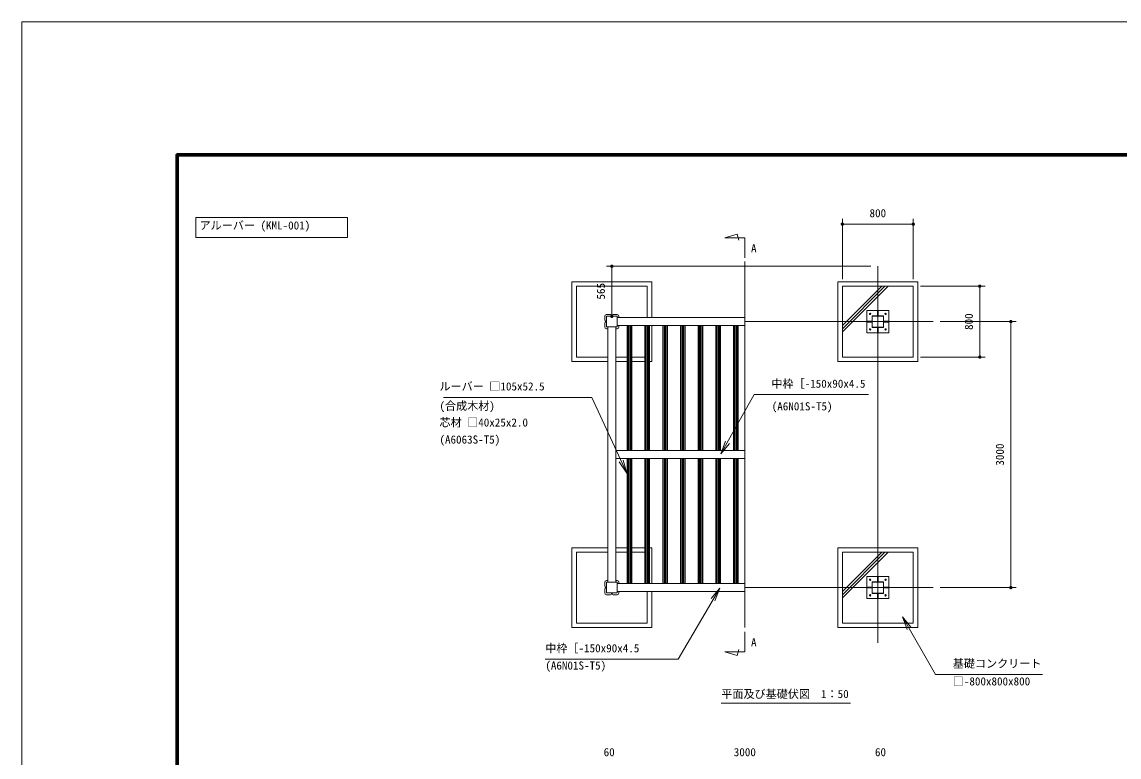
# Model space of a CAD drawing. Units: millimetres at full size, sheet at 1:50. Extents: x -1000 to 22000, y -750 to 15600.
# Drawn here: x -1000 to 11374, y 7308 to 15600 of the extents above; entities that cross this region are included whole.
import ezdxf
from ezdxf.enums import TextEntityAlignment as Align

# ---------------------------------------------------------------- set-up
doc = ezdxf.new("R2010")
doc.units = ezdxf.units.MM
doc.header["$LTSCALE"] = 50
for name, color, linetype, lineweight in [('D-STR', 1, 'Continuous', 13), ('D-STR-DIM', 7, 'Continuous', 13), ('D-STR-HTXT', 7, 'Continuous', 13), ('D-STR-TXT', 7, 'Continuous', 13), ('D-TTL', 7, 'Continuous', 70), ('D-TTL-FRAM', 7, 'Continuous', 13), ('V-nasSTD', 5, 'Continuous', 13)]:
    doc.layers.add(name, color=color, linetype=linetype, lineweight=lineweight)
doc.styles.add('ＭＳ ゴシック', font='')
doc.styles.get('ＭＳ ゴシック').set_extended_font_data('MS Gothic')

# ---------------------------------------------------------------- blocks, each defined once
blk = doc.blocks.new('filled_dot')
at = {"color": 0, "linetype": 'Continuous', "lineweight": -2, "const_width": 1.25}
blk.add_lwpolyline([(-0.625, 0, 1), (0.625, 0, 1)], format="xyb", close=True, dxfattribs=at)
blk = doc.blocks.new('open_arrow')
at = {"color": 0, "linetype": 'Continuous', "lineweight": -2}
blk.add_lwpolyline([(7.5, 1.25), (0, 0), (7.5, -1.25)], dxfattribs=at)

msp = doc.modelspace()

# ---------------------------------------------------------------- linework, layer by layer
at = {"layer": 'D-STR'}
for p, q in [((6928.5, 13164.29), (7065.3, 13205.73)), ((7153.5, 13164.29), (6928.5, 13164.29)), ((7065.3, 13205.73), (7085.75, 13138.22)), ((7153.5, 13164.29), (7153.5, 12939.29)), ((7153.5, 8769.37), (7153.5, 12898.12)), ((8653.5, 11769.37), (8653.5, 12844.37)), ((6103.5, 12669.37), (5203.5, 12669.37)), ((5203.5, 12669.37), (5203.5, 11769.37)), ((6103.5, 12264.37), (6103.5, 12669.37)), ((8203.5, 12669.37), (9103.5, 12669.37)), ((8203.5, 11769.37), (8203.5, 12669.37)), ((9103.5, 12669.37), (9103.5, 11769.37)), ((6053.5, 12619.37), (5253.5, 12619.37)), ((5253.5, 12619.37), (5253.5, 11819.37)), ((6053.5, 12264.37), (6053.5, 12619.37)), ((8253.5, 12103.26), (8769.61, 12619.37)), ((8253.5, 12173.97), (8698.9, 12619.37)), ((8253.5, 12138.61), (8734.25, 12619.37)), ((8253.5, 11819.37), (8253.5, 12619.37)), ((8253.5, 12619.37), (9053.5, 12619.37)), ((9053.5, 12619.37), (9053.5, 11819.37)), ((5573.5, 12279.37), (5573.5, 12234.37)), ((5593.5, 12299.37), (5638.5, 12299.37)), ((5593.5, 12159.37), (5593.5, 12279.37)), ((5593.5, 12279.37), (5713.5, 12279.37)), ((5648.5, 12289.37), (5648.5, 12279.37)), ((5658.5, 12289.37), (5658.5, 12279.37)), ((5713.5, 12299.37), (5668.5, 12299.37)), ((5713.5, 12279.37), (5713.5, 12159.37)), ((7153.5, 12264.37), (5713.5, 12264.37)), ((5733.5, 12279.37), (5733.5, 12264.37)), ((8528.5, 12344.37), (8778.5, 12344.37)), ((8528.5, 12094.37), (8528.5, 12344.37)), ((8588.5, 12154.37), (8588.5, 12284.37)), ((8588.5, 12284.37), (8718.5, 12284.37)), ((8591, 12156.87), (8591, 12281.87)), ((8591, 12281.87), (8716, 12281.87)), ((8649, 12343.74), (8649, 12284.37)), ((8658, 12343.74), (8658, 12284.37)), ((8716, 12281.87), (8716, 12156.87)), ((8718.5, 12284.37), (8718.5, 12154.37)), ((8778.5, 12344.37), (8778.5, 12094.37)), ((5573.5, 12159.37), (5573.5, 12204.37)), ((5583.5, 12224.37), (5593.5, 12224.37)), ((5583.5, 12214.37), (5593.5, 12214.37)), ((5713.5, 12159.37), (5593.5, 12159.37)), ((5593.5, 12139.37), (5608.5, 12139.37)), ((5608.5, 12159.37), (5608.5, 9279.37)), ((5698.5, 12159.37), (5698.5, 9279.37)), ((5713.5, 12139.37), (5698.5, 12139.37)), ((7153.5, 12174.37), (5713.5, 12174.37)), ((5733.5, 12159.37), (5733.5, 12174.37)), ((5827.25, 12174.37), (5827.25, 10764.37)), ((5829.75, 10764.37), (5829.75, 12174.37)), ((5842.25, 10764.37), (5842.25, 12174.37)), ((5854.75, 10764.37), (5854.75, 12174.37)), ((5867.25, 10764.37), (5867.25, 12174.37)), ((5879.75, 10764.37), (5879.75, 12174.37)), ((5879.75, 12174.37), (5879.75, 10764.37)), ((6027.25, 12174.37), (6027.25, 10764.37)), ((6029.75, 10764.37), (6029.75, 12174.37)), ((6042.25, 10764.37), (6042.25, 12174.37)), ((6054.75, 10764.37), (6054.75, 12174.37)), ((6067.25, 10764.37), (6067.25, 12174.37)), ((6079.75, 12174.37), (6079.75, 10764.37)), ((6079.75, 10764.37), (6079.75, 12174.37)), ((6103.5, 11769.37), (6103.5, 12174.37)), ((6227.25, 12174.37), (6227.25, 10764.37)), ((6229.75, 10764.37), (6229.75, 12174.37)), ((6242.25, 10764.37), (6242.25, 12174.37)), ((6254.75, 10764.37), (6254.75, 12174.37)), ((6267.25, 10764.37), (6267.25, 12174.37)), ((6279.75, 12174.37), (6279.75, 10764.37)), ((6279.75, 10764.37), (6279.75, 12174.37)), ((6427.25, 12174.37), (6427.25, 10764.37)), ((6429.75, 10764.37), (6429.75, 12174.37)), ((6442.25, 10764.37), (6442.25, 12174.37)), ((6454.75, 10764.37), (6454.75, 12174.37)), ((6467.25, 10764.37), (6467.25, 12174.37)), ((6479.75, 12174.37), (6479.75, 10764.37)), ((6479.75, 10764.37), (6479.75, 12174.37)), ((6627.25, 12174.37), (6627.25, 10764.37)), ((6629.75, 10764.37), (6629.75, 12174.37)), ((6642.25, 10764.37), (6642.25, 12174.37)), ((6654.75, 10764.37), (6654.75, 12174.37)), ((6667.25, 10764.37), (6667.25, 12174.37)), ((6679.75, 12174.37), (6679.75, 10764.37)), ((6679.75, 10764.37), (6679.75, 12174.37)), ((6827.25, 12174.37), (6827.25, 10764.37)), ((6829.75, 10764.37), (6829.75, 12174.37)), ((6842.25, 10764.37), (6842.25, 12174.37)), ((6854.75, 10764.37), (6854.75, 12174.37)), ((6867.25, 10764.37), (6867.25, 12174.37)), ((6879.75, 12174.37), (6879.75, 10764.37)), ((6879.75, 10764.37), (6879.75, 12174.37)), ((7027.25, 12174.37), (7027.25, 10764.37)), ((7029.75, 10764.37), (7029.75, 12174.37)), ((7042.25, 10764.37), (7042.25, 12174.37)), ((7054.75, 10764.37), (7054.75, 12174.37)), ((7067.25, 10764.37), (7067.25, 12174.37)), ((7079.75, 12174.37), (7079.75, 10764.37)), ((7079.75, 10764.37), (7079.75, 12174.37)), ((7153.5, 12219.37), (8203.5, 12219.37)), ((9278.5, 12219.37), (8203.5, 12219.37)), ((8529.12, 12223.87), (8588.5, 12223.87)), ((8529.12, 12214.87), (8588.5, 12214.87)), ((8718.5, 12154.37), (8588.5, 12154.37)), ((8716, 12156.87), (8591, 12156.87)), ((8649, 12094.99), (8649, 12154.37)), ((8658, 12094.99), (8658, 12154.37)), ((8777.87, 12223.87), (8718.5, 12223.87)), ((8777.87, 12214.87), (8718.5, 12214.87)), ((8778.5, 12094.37), (8528.5, 12094.37)), ((5203.5, 11769.37), (5608.5, 11769.37)), ((5253.5, 11819.37), (5608.5, 11819.37)), ((5698.5, 11819.37), (5827.25, 11819.37)), ((5698.5, 11769.37), (5827.25, 11769.37)), ((5879.75, 11819.37), (6027.25, 11819.37)), ((5879.75, 11769.37), (6027.25, 11769.37)), ((6103.5, 11769.37), (6079.75, 11769.37)), ((9103.5, 11769.37), (8203.5, 11769.37)), ((9053.5, 11819.37), (8253.5, 11819.37)), ((8653.5, 9669.37), (8653.5, 11769.37)), ((5698.5, 10764.37), (7153.5, 10764.37)), ((5698.5, 10674.37), (7153.5, 10674.37)), ((5827.25, 10674.37), (5827.25, 9264.37)), ((5829.75, 9264.37), (5829.75, 10674.37)), ((5842.25, 9264.37), (5842.25, 10674.37)), ((5854.75, 9264.37), (5854.75, 10674.37)), ((5867.25, 9264.37), (5867.25, 10674.37)), ((5879.75, 9264.37), (5879.75, 10674.37)), ((5879.75, 10674.37), (5879.75, 9264.37)), ((6027.25, 10674.37), (6027.25, 9264.37)), ((6029.75, 9264.37), (6029.75, 10674.37)), ((6042.25, 9264.37), (6042.25, 10674.37)), ((6054.75, 9264.37), (6054.75, 10674.37)), ((6067.25, 9264.37), (6067.25, 10674.37)), ((6079.75, 9264.37), (6079.75, 10674.37)), ((6079.75, 10674.37), (6079.75, 9264.37)), ((6227.25, 10674.37), (6227.25, 9264.37)), ((6229.75, 9264.37), (6229.75, 10674.37)), ((6242.25, 9264.37), (6242.25, 10674.37)), ((6254.75, 9264.37), (6254.75, 10674.37)), ((6267.25, 9264.37), (6267.25, 10674.37)), ((6279.75, 9264.37), (6279.75, 10674.37)), ((6279.75, 10674.37), (6279.75, 9264.37)), ((6427.25, 10674.37), (6427.25, 9264.37)), ((6429.75, 9264.37), (6429.75, 10674.37)), ((6442.25, 9264.37), (6442.25, 10674.37)), ((6454.75, 9264.37), (6454.75, 10674.37)), ((6467.25, 9264.37), (6467.25, 10674.37)), ((6479.75, 9264.37), (6479.75, 10674.37)), ((6479.75, 10674.37), (6479.75, 9264.37)), ((6627.25, 10674.37), (6627.25, 9264.37)), ((6629.75, 9264.37), (6629.75, 10674.37)), ((6642.25, 9264.37), (6642.25, 10674.37)), ((6654.75, 9264.37), (6654.75, 10674.37)), ((6667.25, 9264.37), (6667.25, 10674.37)), ((6679.75, 9264.37), (6679.75, 10674.37)), ((6679.75, 10674.37), (6679.75, 9264.37)), ((6827.25, 10674.37), (6827.25, 9264.37)), ((6829.75, 9264.37), (6829.75, 10674.37)), ((6842.25, 9264.37), (6842.25, 10674.37)), ((6854.75, 9264.37), (6854.75, 10674.37)), ((6867.25, 9264.37), (6867.25, 10674.37)), ((6879.75, 9264.37), (6879.75, 10674.37)), ((6879.75, 10674.37), (6879.75, 9264.37)), ((7027.25, 10674.37), (7027.25, 9264.37)), ((7029.75, 9264.37), (7029.75, 10674.37)), ((7042.25, 9264.37), (7042.25, 10674.37)), ((7054.75, 9264.37), (7054.75, 10674.37)), ((7067.25, 9264.37), (7067.25, 10674.37)), ((7079.75, 9264.37), (7079.75, 10674.37)), ((7079.75, 10674.37), (7079.75, 9264.37)), ((5203.5, 8769.37), (5203.5, 9669.37)), ((5203.5, 9669.37), (5608.5, 9669.37)), ((5698.5, 9669.37), (5827.25, 9669.37)), ((5879.75, 9669.37), (6027.25, 9669.37)), ((6079.75, 9669.37), (6103.5, 9669.37)), ((6103.5, 9669.37), (6103.5, 9264.37)), ((8203.5, 8769.37), (8203.5, 9669.37)), ((8203.5, 9669.37), (9103.5, 9669.37)), ((8653.5, 8594.37), (8653.5, 9669.37)), ((9103.5, 9669.37), (9103.5, 8769.37)), ((5253.5, 9619.37), (5253.5, 8819.37)), ((5608.5, 9619.37), (5253.5, 9619.37)), ((5827.25, 9619.37), (5698.5, 9619.37)), ((6027.25, 9619.37), (5879.75, 9619.37)), ((8253.5, 9103.26), (8769.61, 9619.37)), ((8253.5, 9173.97), (8698.9, 9619.37)), ((8253.5, 9138.61), (8734.25, 9619.37)), ((8253.5, 8819.37), (8253.5, 9619.37)), ((8253.5, 9619.37), (9053.5, 9619.37)), ((9053.5, 9619.37), (9053.5, 8819.37)), ((5593.5, 9299.37), (5608.5, 9299.37)), ((5713.5, 9299.37), (5698.5, 9299.37)), ((8528.5, 9094.37), (8528.5, 9344.37)), ((8528.5, 9344.37), (8778.5, 9344.37)), ((8588.5, 9154.37), (8588.5, 9284.37)), ((8588.5, 9284.37), (8718.5, 9284.37)), ((8591, 9156.87), (8591, 9281.87)), ((8591, 9281.87), (8716, 9281.87)), ((8649, 9343.74), (8649, 9284.37)), ((8658, 9343.74), (8658, 9284.37)), ((8716, 9281.87), (8716, 9156.87)), ((8718.5, 9284.37), (8718.5, 9154.37)), ((8778.5, 9344.37), (8778.5, 9094.37)), ((5573.5, 9279.37), (5573.5, 9234.37)), ((5573.5, 9159.37), (5573.5, 9204.37)), ((5583.5, 9224.37), (5593.5, 9224.37)), ((5583.5, 9214.37), (5593.5, 9214.37)), ((5593.5, 9159.37), (5593.5, 9279.37)), ((5593.5, 9279.37), (5713.5, 9279.37)), ((5713.5, 9159.37), (5593.5, 9159.37)), ((5648.5, 9149.37), (5648.5, 9159.37)), ((5658.5, 9149.37), (5658.5, 9159.37)), ((5713.5, 9279.37), (5713.5, 9159.37)), ((7153.5, 9264.37), (5713.5, 9264.37)), ((7153.5, 9174.37), (5713.5, 9174.37)), ((5733.5, 9279.37), (5733.5, 9264.37)), ((5733.5, 9159.37), (5733.5, 9174.37)), ((6053.5, 8819.37), (6053.5, 9174.37)), ((6103.5, 9174.37), (6103.5, 8769.37)), ((7153.5, 9219.37), (8203.5, 9219.37)), ((9278.5, 9219.37), (8203.5, 9219.37)), ((8529.12, 9223.87), (8588.5, 9223.87)), ((8529.12, 9214.87), (8588.5, 9214.87)), ((8777.87, 9223.87), (8718.5, 9223.87)), ((8777.87, 9214.87), (8718.5, 9214.87)), ((5593.5, 9139.37), (5638.5, 9139.37)), ((5713.5, 9139.37), (5668.5, 9139.37)), ((8778.5, 9094.37), (8528.5, 9094.37)), ((8718.5, 9154.37), (8588.5, 9154.37)), ((8716, 9156.87), (8591, 9156.87)), ((8649, 9094.99), (8649, 9154.37)), ((8658, 9094.99), (8658, 9154.37)), ((5253.5, 8819.37), (6053.5, 8819.37)), ((9053.5, 8819.37), (8253.5, 8819.37)), ((6103.5, 8769.37), (5203.5, 8769.37)), ((7153.5, 8494.37), (7153.5, 8719.37)), ((9103.5, 8769.37), (8203.5, 8769.37)), ((6928.5, 8494.37), (7065.3, 8452.92)), ((7153.5, 8494.37), (6928.5, 8494.37)), ((7065.3, 8452.92), (7085.75, 8520.43))]:
    msp.add_line(p, q, dxfattribs=at)
for centre in [(8566, 12306.87), (8741, 12306.87), (8566, 12131.87), (8741, 12131.87), (8566, 9306.87), (8741, 9306.87), (8566, 9131.87), (8741, 9131.87)]:
    msp.add_circle(centre, 8, dxfattribs=at)
for centre, radius, start, end in [((5593.5, 12279.37), 20, 90, 180), ((5638.5, 12289.37), 10, 0, 90), ((5668.5, 12289.37), 10, 90, 180), ((5713.5, 12279.37), 20, 0, 90), ((5583.5, 12234.37), 10, 180, 270), ((5583.5, 12204.37), 10, 90, 180), ((5593.5, 12159.37), 20, 180, 270), ((5713.5, 12159.37), 20, 270, 0), ((5593.5, 9279.37), 20, 90, 180), ((5713.5, 9279.37), 20, 0, 90), ((5583.5, 9234.37), 10, 180, 270), ((5583.5, 9204.37), 10, 90, 180), ((5593.5, 9159.37), 20, 180, 270), ((5713.5, 9159.37), 20, 270, 0), ((5638.5, 9149.37), 10, 270, 0), ((5668.5, 9149.37), 10, 180, 270)]:
    msp.add_arc(centre, radius, start, end, dxfattribs=at)
at = {"layer": 'D-STR-DIM'}
for p, q in [((8253.5, 12699.37), (8253.5, 13379.37)), ((9053.5, 12699.37), (9053.5, 13379.37)), ((9053.5, 13319.37), (8253.5, 13319.37)), ((8573.5, 12844.37), (5593.5, 12844.37)), ((5653.5, 12844.37), (5653.5, 12279.37)), ((9133.5, 12619.37), (9863.5, 12619.37)), ((9803.5, 12619.37), (9803.5, 11819.37)), ((9358.5, 12219.37), (10213.5, 12219.37)), ((10153.5, 12219.37), (10153.5, 9219.37)), ((9133.5, 11819.37), (9863.5, 11819.37)), ((9358.5, 9219.37), (10213.5, 9219.37))]:
    msp.add_line(p, q, dxfattribs=at)
at = {"layer": 'D-STR-HTXT'}
for points in [[(6883.9, 10727.08), (7258.93, 11396.03), (7408.93, 11396.03), (8546.56, 11396.03)], [(5821.96, 10510.48), (5427.13, 11365.04), (5277.13, 11365.04), (3753.65, 11365.04)], [(6869.81, 9212.55), (6401.91, 8411.25), (6251.91, 8411.25), (4901.02, 8411.25)], [(8930.31, 8890.18), (9304.58, 8238.4), (9454.58, 8238.4), (10509.38, 8238.4)]]:
    msp.add_lwpolyline(points, dxfattribs=at)
at = {"layer": 'D-STR-TXT'}
msp.add_line((6888.04, 7914.68), (8343.73, 7914.68), dxfattribs=at)
at = {"layer": 'D-TTL'}
msp.add_lwpolyline([(750, 750), (750, 14100), (20250, 14100), (20250, 750)], close=True, dxfattribs=at)
at = {"layer": 'D-TTL-FRAM', "color": 2}
msp.add_lwpolyline([(961.03, 13392.86), (2670.83, 13392.86), (2670.83, 13169.87), (961.03, 13169.87)], close=True, dxfattribs=at)
at = {"layer": 'V-nasSTD'}
msp.add_lwpolyline([(-1000, -750), (-1000, 15600), (22000, 15600), (22000, -750)], close=True, dxfattribs=at)

# ---------------------------------------------------------------- block references
at = {"layer": 'D-STR-DIM', "xscale": 15, "yscale": 15}
msp.add_blockref('filled_dot', (8253.5, 13319.37), dxfattribs=at)
for p, rotation in [((9053.5, 13319.37), 180), ((5653.5, 12844.37), 270), ((9803.5, 12619.37), 270), ((5653.5, 12279.37), 90), ((10153.5, 12219.37), 270), ((9803.5, 11819.37), 90), ((10153.5, 9219.37), 90)]:
    msp.add_blockref('filled_dot', p, dxfattribs=dict(at, rotation=rotation))
at = {"layer": 'D-STR-HTXT', "xscale": 20, "yscale": 20}
for p, rotation in [((6883.9, 10727.08), 60.7), ((5821.96, 10510.48), 114.8), ((6869.81, 9212.55), 239.7), ((8930.31, 8890.18), 299.9)]:
    msp.add_blockref('open_arrow', p, dxfattribs=dict(at, rotation=rotation))

# ---------------------------------------------------------------- texts
at = {"layer": 'D-STR-DIM', "style": 'ＭＳ ゴシック'}
for s, p in [('800', (8653.5, 13488.75)), ('60', (5623.5, 7408.78)), ('3000', (7153.5, 7408.78)), ('60', (8683.5, 7408.78))]:
    msp.add_text(s, height=91.64, dxfattribs=at).set_placement(p, align=Align.TOP_CENTER)
for s, p in [('565', (5484.11, 12561.87)), ('800', (9634.11, 12219.37)), ('3000', (9984.11, 10719.37))]:
    msp.add_text(s, height=91.64, rotation=90, dxfattribs=at).set_placement(p, align=Align.TOP_CENTER)
at = {"layer": 'D-STR-HTXT', "style": 'ＭＳ ゴシック'}
for s, p in [('アルーバー (KML-001)', (1003.43, 13350.39)), ('ルーバー □105x52.5', (3709.26, 11534.43)), ('中枠［-150x90x4.5', (7453.32, 11565.42)), ('(合成木材)', (3709.26, 11313.97)), ('(A6N01S-T5)', (7456.99, 11310.19)), ('芯材 □40x25x2.0', (3709.26, 11127.67)), ('(A6063S-T5)', (3709.26, 10935.09)), ('基礎コンクリート', (9498.96, 8407.79)), ('(A6N01S-T5)', (4903.6, 8386.2)), ('□-800x800x800', (9498.96, 8207.18))]:
    msp.add_text(s, height=91.64, dxfattribs=at).set_placement(p, align=Align.TOP_LEFT)
msp.add_text('中枠［-150x90x4.5', height=91.64, dxfattribs=at).set_placement((5963.6, 8580.63), align=Align.TOP_RIGHT)
at = {"layer": 'D-STR-TXT', "style": 'ＭＳ ゴシック'}
for p in [(7223.46, 12973.66), (7223.46, 8528.74)]:
    msp.add_text('A', height=91.64, dxfattribs=at).set_placement(p, align=Align.BOTTOM_LEFT)
msp.add_text('平面及び基礎伏図\u30001：50', height=91.64, dxfattribs=at).set_placement((7606.79, 8064.68), align=Align.TOP_CENTER)

doc.saveas('drawing.dxf')
